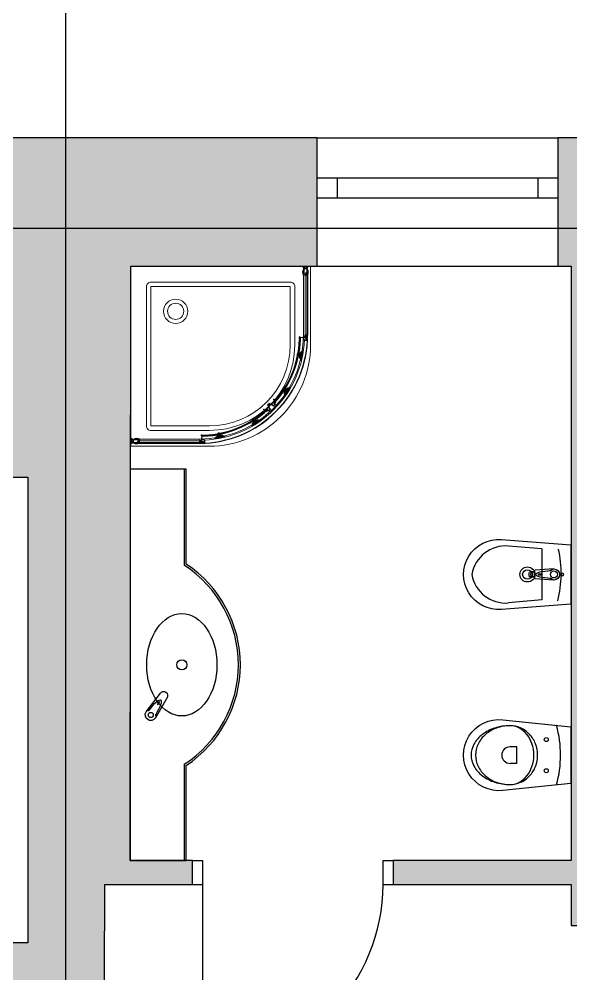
# Model space of a CAD drawing. Header units: millimetres. Extents: x 74752 to 193506, y -83124 to -13126.
# Drawn here: x 86080 to 88831, y -65402 to -60645 of the extents above; entities that cross this region are included whole.
import ezdxf

# ---------------------------------------------------------------- set-up
doc = ezdxf.new("R2010")
doc.units = ezdxf.units.MM
doc.linetypes.add('CENTER2', pattern=[1.125, 0.75, -0.125, 0.125, -0.125])
for name, color, linetype in [('axis', 40, 'CENTER2'), ('door_dwgmodels.com', 250, 'Continuous'), ('hatches', 8, 'Continuous'), ('sanitary', 144, 'Continuous'), ('wall', 5, 'Continuous'), ('Windows', 4, 'Continuous')]:
    doc.layers.add(name, color=color, linetype=linetype)

# ---------------------------------------------------------------- blocks, each defined once
blk = doc.blocks.new('*U30')
at = {"color": 0, "linetype": 'ByBlock', "ltscale": 10}
blk.add_lwpolyline([(-50, 0), (-50, 900, 0.414214), (-950, 0)], format="xyb", dxfattribs=at)
at = {"color": 0}
for points in [[(-1000, 0), (-950, 0), (-950, -120.6), (-1000, -120.6)], [(-50, 0), (0, 0), (0, -120.6), (-50, -120.6)]]:
    blk.add_lwpolyline(points, close=True, dxfattribs=at)
blk = doc.blocks.new('mixer4bidet(plan)')
at = {"color": 0}
for p, q in [((-27.5, 2.5), (-35.3, 2.5)), ((0, 27.5), (94.5, 21.4)), ((97.3, 18.4), (97.3, -18.4)), ((97.3, 11), (103.6, 11)), ((103.6, 13), (112.5, 13)), ((113.4, 12), (121.4, 12)), ((-27.5, -2.5), (-35.3, -2.5)), ((0, -27.5), (94.5, -21.4)), ((97.3, -11), (103.6, -11)), ((103.6, -13), (112.5, -13)), ((113.4, -12), (121.4, -12))]:
    blk.add_line(p, q, dxfattribs=at)
blk.add_circle((-41.7, 0), 6.91, dxfattribs=at)
for centre, radius, start, end in [((0, 0), 27.5, 45.2651, 314.7349), ((0, 0), 24.5, 55.034, 65.9105), ((15.2, 21.7), 2, 235.034, 267.8471), ((94.3, 18.4), 3, 0, 86.3288), ((0, 0), 24.5, 294.0895, 304.966), ((15.2, -21.7), 2, 92.1529, 124.966), ((94.3, -18.4), 3, 273.6712, 0)]:
    blk.add_arc(centre, radius, start, end, dxfattribs=at)
for centre, major_axis, ratio, start_param, end_param in [((0, 0), (90.3, 0), 0.221476, 4.880525, 7.685846), ((103.6, 0), (0, 13), 0.174484, 2.579523, 6.845255), ((103.6, 0), (0, -11), 0.174139, 0, 3.141593), ((112.5, 0), (0, 13), 0.174484, 3.141593, 6.283185), ((121.4, 0), (0, 12), 0.174139, 3.141593, 6.283185)]:
    blk.add_ellipse(centre, major_axis=major_axis, ratio=ratio, start_param=start_param, end_param=end_param, dxfattribs=at)
blk.add_ellipse((70.3, 0), major_axis=(-10, 0), ratio=0.2, dxfattribs=at)
blk = doc.blocks.new('bide')
at = {"color": 0}
for p, q in [((-127, -145.4), (-141.7, -311)), ((-127, -145.4), (127, -145.4)), ((127, -145.4), (141.7, -311))]:
    blk.add_line(p, q, dxfattribs=at)
for points in [[(-148.2, 0), (148.2, 0), (174.5, -346.3, -1.078725), (-174.5, -346.3), (-148.2, 0)], [(-126.7, -62.8, -0.110662), (130.6, -66)]]:
    blk.add_lwpolyline(points, format="xyb", dxfattribs=at)
for centre, radius in [((0, -84.2), 17.5), ((0, -216.3), 37.4), ((0, -216.3), 23.9)]:
    blk.add_circle(centre, radius, dxfattribs=at)
for centre, start, end in [((30.1, -324.4), 175.5479, 259.9546), ((-30.1, -324.4), 280.0454, 4.4521)]:
    blk.add_arc(centre, 172.3, start, end, dxfattribs=at)
at = {"color": 0, "xscale": -1, "rotation": 90}
blk.add_blockref('mixer4bidet(plan)', (0, -84.2), dxfattribs=at)
blk = doc.blocks.new('v1')
at = {"color": 0}
for p, q in [((41.2, -270), (-41.2, -270)), ((-41.2, -270), (-41.2, -303.2)), ((41.2, -270), (41.2, -303.2))]:
    blk.add_line(p, q, dxfattribs=at)
blk.add_lwpolyline([(-141.2, 0), (141.2, 0), (176.5, -339.1, -1.109549), (-176.5, -339.1), (-141.2, 0)], format="xyb", dxfattribs=at)
for centre in [(-77.5, -122.6), (77.5, -122.6)]:
    blk.add_circle(centre, 9.95, dxfattribs=at)
for centre, radius, start, end in [((0, -614.9), 563.7, 74.7124, 105.2876), ((-3.5, -312.6), 146.3, 111.2448, 133.1854), ((-3.5, -312.6), 146.3, 111.2448, 133.1854), ((0, -365), 180.5, 90, 108.5391), ((0, -321.5), 155.9, 90, 111.2448), ((0, -321.5), 155.9, 90, 111.2448), ((0, -321.5), 155.9, 68.7552, 90), ((0, -321.5), 155.9, 68.7552, 90), ((0, -365), 180.5, 71.4609, 90), ((3.5, -312.6), 146.3, 46.8146, 68.7552), ((3.5, -312.6), 146.3, 46.8146, 68.7552), ((-25.7, -315.4), 123.7, 128.9942, 152.905), ((-8.9, -306.8), 138.4, 133.1854, 156.1873), ((-8.9, -306.8), 138.4, 133.1854, 156.1873), ((-10.2, -334.7), 148.5, 108.5391, 128.9942), ((10.2, -334.7), 148.5, 51.0058, 71.4609), ((8.9, -306.8), 138.4, 23.8127, 46.8146), ((8.9, -306.8), 138.4, 23.8127, 46.8146), ((25.7, -315.4), 123.7, 27.095, 51.0058), ((-17.2, -303.1), 129.3, 156.1873, 180), ((-17.2, -303.1), 129.3, 156.1873, 180), ((-49.8, -303.1), 96.8, 152.905, 180), ((17.2, -303.1), 129.3, 0, 23.8127), ((17.2, -303.1), 129.3, 0, 23.8127), ((49.8, -303.1), 96.8, 0, 27.095), ((109.3, -303.1), 255.8, 180, 197.3785), ((55.2, -303.1), 201.8, 180, 199.4203), ((55.2, -303.1), 201.8, 180, 199.4203), ((0, -303.2), 41.2, 180, 0), ((-109.3, -303.1), 255.8, 342.6215, 0), ((-55.2, -303.1), 201.8, 340.5797, 0), ((-55.2, -303.1), 201.8, 340.5797, 0), ((28.2, -312.7), 173.1, 199.4203, 220.4025), ((28.2, -312.7), 173.1, 199.4203, 220.4025), ((55.7, -319.9), 199.6, 197.3785, 217.0738), ((-28.2, -312.7), 173.1, 319.5975, 340.5797), ((-28.2, -312.7), 173.1, 319.5975, 340.5797), ((-55.7, -319.9), 199.6, 322.9262, 342.6215), ((11, -327.3), 150.5, 220.4025, 244.0498), ((11, -327.3), 150.5, 220.4025, 244.0498), ((-11, -327.3), 150.5, 295.9502, 319.5975), ((-11, -327.3), 150.5, 295.9502, 319.5975), ((21.6, -345.6), 157, 217.0738, 241.268), ((0, -349.9), 125.4, 244.0498, 270), ((0, -349.9), 125.4, 244.0498, 270), ((0, -349.9), 125.4, 270, 295.9502), ((0, -349.9), 125.4, 270, 295.9502), ((-21.6, -345.6), 157, 298.732, 322.9262), ((0, -385.1), 112, 241.268, 270), ((0, -385.1), 112, 270, 298.732)]:
    blk.add_arc(centre, radius, start, end, dxfattribs=at)
blk = doc.blocks.new('SSS')
for p, q in [((-1.4, 2.1), (0, 9.2)), ((9.7, -2), (0, 0)), ((11.9, 8.6), (2.2, 10.6)), ((8.1, 3.8), (13.4, 2.8)), ((10.2, 0.7), (11.3, 5.9)), ((15.6, 16.7), (11.9, 8.6)), ((23.1, 18.7), (20.6, 19.2)), ((9.7, -2), (10, -10.9)), ((13.5, -15.2), (16.4, -15.8))]:
    blk.add_line(p, q)
blk.add_lwpolyline([(21.8, 10.7), (19.7, 11.1, 0.414214), (17.6, 9.7), (14.5, -5.3, 0.414214), (15.9, -7.4), (18.1, -7.9)], format="xyb")
for points in [[(21.2, 3.5), (24.7, 2.9), (25.2, 3.3), (28.6, 24.6), (28.3, 25.1), (24.7, 25.7), (24.2, 25.3), (20.8, 4)], [(15.2, -23.8), (18.7, -24.6), (19.2, -24.2), (23.8, -3.1), (23.4, -2.6), (19.9, -1.8), (19.4, -2.2), (14.8, -23.3)]]:
    blk.add_lwpolyline(points, close=True)
blk.add_circle((10.8, 3.3), 3.6)
for centre, radius, start, end in [((0.4, 1.8), 1.8, 168.3985, 258.3985), ((1.8, 8.8), 1.8, 78.3985, 168.3985), ((10.8, 3.3), 5.4, 78.3985, 258.3985), ((19.7, 14.8), 4.5, 78.3985, 155.158), ((14.5, -10.8), 4.5, 181.639, 258.3985)]:
    blk.add_arc(centre, radius, start, end)
blk = doc.blocks.new('Kolo STANDARD PLUS 80')
at = {"color": 0}
for p, q in [((3.7, 783.4), (-0.1, 779.5)), ((-0.1, 779.5), (0.4, 779)), ((3.7, 770.2), (-0.1, 766.4)), ((-0.1, 766.4), (0.4, 765.8)), ((1, 790), (0, 788.8)), ((0, 788.8), (3.7, 785)), ((1, 776.8), (0, 775.6)), ((0, 775.6), (3.7, 771.8)), ((0.4, 779), (1.1, 778.2)), ((0.4, 779), (0.4, 779)), ((0.4, 765.8), (1.1, 765)), ((0.4, 765.8), (0.4, 765.8)), ((4.5, 786.6), (1, 790)), ((4.5, 773.4), (1, 776.8)), ((1.1, 778.2), (4.6, 781.6)), ((1.1, 765), (4.6, 768.4)), ((3.7, 785), (3.7, 783.4)), ((3.7, 771.8), (3.7, 770.2)), ((9.8, 786.6), (4.5, 786.6)), ((9.8, 773.4), (4.5, 773.4)), ((4.6, 781.6), (9.8, 781.6)), ((4.6, 768.4), (9.8, 768.4)), ((5.8, 783.4), (5.8, 785)), ((5.8, 785), (9.8, 785)), ((9.8, 783.4), (5.8, 783.4)), ((5.8, 770.2), (5.8, 771.8)), ((5.8, 771.8), (9.8, 771.8)), ((9.8, 770.2), (5.8, 770.2)), ((9.8, 785), (9.8, 786.6)), ((9.8, 781.6), (9.8, 783.4)), ((9.8, 771.8), (9.8, 773.4)), ((9.8, 768.4), (9.8, 770.2)), ((19, 786.6), (17.3, 786.6)), ((19, 768.6), (17.3, 768.6)), ((20, 785.3), (20, 785.6)), ((20, 784.7), (20, 784.7)), ((20, 769.9), (20, 769.6)), ((39, 787), (306.7, 787)), ((309.7, 783), (306.7, 783)), ((306.7, 783), (306.7, 775.6)), ((310, 781.9), (306.7, 781.9)), ((306.7, 777.6), (307.5, 777.6)), ((306.8, 774.4), (314.6, 774.4)), ((307.8, 777.3), (307.8, 775.8)), ((308.2, 775.4), (309.7, 775.4)), ((310, 775.8), (310, 778.1)), ((313, 782.9), (310.1, 781.9)), ((310.4, 778.4), (310.8, 778.4)), ((311.1, 778.1), (311.1, 775.8)), ((311.5, 775.4), (313.1, 775.4)), ((313.5, 775.8), (313.5, 782.6)), ((315.4, 773.2), (315.4, 769.3)), ((316, 768.7), (321.8, 768.7)), ((328.4, 775.3), (328.4, 783.2)), ((599.6, 640.2), (604.2, 645.1)), ((605.1, 635), (599.6, 640.2)), ((604.2, 645.1), (609.7, 639.8)), ((609.7, 639.8), (605.1, 635)), ((609.7, 616.5), (614.8, 621.9)), ((611.6, 614.8), (609.7, 616.5)), ((616.7, 620.2), (611.6, 614.8)), ((614.8, 621.9), (616.7, 620.2)), ((620.2, 616.7), (614.8, 611.6)), ((614.8, 611.6), (616.5, 609.7)), ((616.5, 609.7), (621.9, 614.8)), ((621.9, 614.8), (620.2, 616.7)), ((639.8, 609.7), (635, 605.1)), ((635, 605.1), (640.2, 599.6)), ((645.1, 604.2), (639.8, 609.7)), ((640.2, 599.6), (645.1, 604.2)), ((768.7, 316), (768.7, 321.8)), ((773.2, 315.4), (769.3, 315.4)), ((774.4, 306.8), (774.4, 314.6)), ((775.3, 328.4), (783.2, 328.4)), ((775.4, 311.5), (775.4, 313.1)), ((775.4, 308.2), (775.4, 309.7)), ((783, 306.7), (775.6, 306.7)), ((775.8, 313.5), (782.6, 313.5)), ((778.1, 311.1), (775.8, 311.1)), ((775.8, 310), (778.1, 310)), ((777.3, 307.8), (775.8, 307.8)), ((777.6, 306.7), (777.6, 307.5)), ((778.4, 310.4), (778.4, 310.8)), ((782.9, 313), (781.9, 310.1)), ((781.9, 310), (781.9, 306.7)), ((783, 309.7), (783, 306.7)), ((787, 39), (787, 306.7)), ((765, 1.1), (768.4, 4.6)), ((765.8, 0.4), (765, 1.1)), ((766.4, -0.1), (765.8, 0.4)), ((765.8, 0.4), (765.8, 0.4)), ((770.2, 3.7), (766.4, -0.1)), ((768.4, 4.6), (768.4, 9.8)), ((768.4, 9.8), (770.2, 9.8)), ((768.6, 19), (768.6, 17.3)), ((769.9, 20), (769.6, 20)), ((770.2, 9.8), (770.2, 5.8)), ((770.2, 5.8), (771.8, 5.8)), ((771.8, 3.7), (770.2, 3.7)), ((771.8, 5.8), (771.8, 9.8)), ((771.8, 9.8), (773.4, 9.8)), ((775.6, 0), (771.8, 3.7)), ((773.4, 9.8), (773.4, 4.5)), ((773.4, 4.5), (776.8, 1)), ((776.8, 1), (775.6, 0)), ((778.2, 1.1), (781.6, 4.6)), ((779, 0.4), (778.2, 1.1)), ((779.5, -0.1), (779, 0.4)), ((779, 0.4), (779, 0.4)), ((783.4, 3.7), (779.5, -0.1)), ((781.6, 4.6), (781.6, 9.8)), ((781.6, 9.8), (783.4, 9.8)), ((783.4, 9.8), (783.4, 5.8)), ((783.4, 5.8), (785, 5.8)), ((785, 3.7), (783.4, 3.7)), ((785, 5.8), (785, 9.8)), ((785, 9.8), (786.6, 9.8)), ((788.8, 0), (785, 3.7)), ((785.3, 20), (785.6, 20)), ((786.6, 19), (786.6, 17.3)), ((786.6, 9.8), (786.6, 4.5)), ((786.6, 4.5), (790, 1)), ((790, 1), (788.8, 0))]:
    blk.add_line(p, q, dxfattribs=at)
at = {"color": 0, "lineweight": 0}
for p, q in [((0, 790), (1, 790)), ((1, 790), (4.5, 786.6)), ((4.5, 786.6), (9.8, 786.6)), ((10.3, 771.6), (6.2, 771.6)), ((6.2, 771.6), (6.2, 770.5)), ((6.2, 770.5), (6.6, 770.5)), ((33.8, 784.7), (6.3, 784.7)), ((6.3, 784.7), (6.3, 783.7)), ((6.3, 783.7), (10.3, 783.7)), ((6.6, 770.5), (33.8, 770.5)), ((6.6, 770.5), (6.6, 770.5)), ((9.8, 786.6), (9.8, 784.7)), ((9.8, 784.7), (11.9, 784.7)), ((10.3, 783.7), (10.3, 771.6)), ((11.7, 771.6), (11.7, 783.5)), ((11.7, 783.5), (33.8, 783.5)), ((33.8, 771.6), (11.7, 771.6)), ((11.9, 786), (12.2, 786.7)), ((11.9, 785.3), (11.9, 786)), ((20, 785.3), (11.9, 785.3)), ((11.9, 784.7), (11.9, 785.3)), ((11.9, 769.9), (20, 769.9)), ((12.2, 786.7), (25.1, 790.3)), ((25.1, 790.3), (38.3, 788.2)), ((29.5, 778.8), (29.5, 781.4)), ((30.5, 778.9), (30.5, 781.3)), ((39, 781.8), (31, 781.8)), ((35, 778.4), (31, 778.4)), ((31.1, 783), (37, 783)), ((33.6, 777.2), (31.1, 777.2)), ((33.8, 783.5), (33.8, 784.7)), ((33.8, 770.5), (33.8, 771.6)), ((35, 778.4), (35, 777.6)), ((37.1, 775.6), (35, 775.6)), ((35.8, 776.8), (37.4, 776.8)), ((37.7, 787), (37.7, 783.8)), ((37.7, 768.2), (37.7, 774.6)), ((37.9, 777.7), (37.9, 777.3)), ((37.9, 777.7), (39, 777.7)), ((38.3, 788.2), (38.9, 787.8)), ((38.9, 787.8), (39, 787)), ((39, 787.1), (39, 768.3)), ((39, 787), (306.7, 787)), ((39, 783), (306.7, 783)), ((39, 775.6), (306.7, 775.6)), ((39, 768.6), (306.7, 768.6)), ((39, 768.1), (39, 768.3)), ((314.5, 776), (314.5, 782.9)), ((314.5, 772.6), (314.7, 773)), ((315.2, 766.1), (314.5, 772.6)), ((314.7, 773), (315.4, 773.1)), ((316, 759.2), (315.2, 766.1)), ((315.3, 764.9), (316.4, 765)), ((316, 768.7), (317.3, 755.5)), ((316.6, 773.2), (316.6, 769.8)), ((316.6, 769.8), (321.8, 769.8)), ((318.6, 784), (318.6, 782.6)), ((319.7, 782.4), (319.7, 784.1)), ((327.3, 775.3), (327.3, 783.2)), ((350, 730), (90, 730)), ((316.8, 751), (316, 759.2)), ((327.5, 751.6), (316.5, 749.3)), ((317.3, 755.5), (325.4, 755.2)), ((317.6, 749.5), (318.4, 750.6)), ((325.3, 754.2), (317.7, 754.2)), ((317.7, 754.2), (318, 750.6)), ((318, 750.6), (327.1, 752.7)), ((325.4, 755.2), (325.3, 754.2)), ((327.1, 752.7), (327.5, 751.6)), ((70, 90), (70, 710)), ((90, 90), (90, 710)), ((350, 710), (90, 710)), ((601.1, 640.2), (601.5, 640.6)), ((604, 637.5), (601.1, 640.2)), ((604.4, 643.6), (603.9, 643.1)), ((605.6, 636.9), (604, 637.5)), ((607.3, 640.9), (604.4, 643.6)), ((605.2, 635.1), (612.2, 642.4)), ((606.2, 634), (613.3, 641.5)), ((607.6, 639.8), (607.3, 640.9)), ((614, 641.5), (620.3, 635.6)), ((615.1, 642.5), (621.2, 636.7)), ((611.3, 626.4), (605.3, 632.1)), ((612.4, 627.3), (606.2, 633.3)), ((614, 622.7), (608.7, 616.7)), ((608.7, 615.5), (610.1, 614.3)), ((612.3, 625.9), (611.8, 625.3)), ((611.8, 625.3), (611.8, 624.8)), ((611.8, 624.8), (614, 622.7)), ((613.9, 613.9), (612.2, 615.4)), ((612.8, 614.9), (612.3, 614.3)), ((620.3, 634.9), (613.1, 627.3)), ((616, 618.4), (613.4, 615.5)), ((614.5, 614.5), (613.4, 615.5)), ((613.7, 624.5), (617.1, 621.5)), ((613.9, 613.9), (615.4, 612.2)), ((621.2, 633.8), (614.3, 626.5)), ((614.9, 612.8), (614.3, 612.3)), ((615.5, 608.7), (614.3, 610.1)), ((614.5, 614.5), (615.5, 613.4)), ((618.4, 616), (615.5, 613.4)), ((616, 618.4), (617.2, 617.2)), ((616.1, 619.6), (617.9, 617.9)), ((622.7, 614), (616.7, 608.7)), ((618.4, 616), (617.2, 617.2)), ((619.6, 616.1), (617.9, 617.9)), ((624.5, 613.7), (621.5, 617.1)), ((624.8, 611.8), (622.7, 614)), ((625.3, 611.8), (624.8, 611.8)), ((625.9, 612.3), (625.3, 611.8)), ((626.4, 611.3), (632.1, 605.3)), ((633.8, 621.2), (626.5, 614.3)), ((634.9, 620.3), (627.3, 613.1)), ((627.3, 612.4), (633.3, 606.2)), ((634, 606.2), (641.5, 613.3)), ((635.1, 605.2), (642.4, 612.2)), ((641.5, 614), (635.6, 620.3)), ((642.5, 615.1), (636.7, 621.2)), ((636.9, 605.6), (637.5, 604)), ((637.5, 604), (640.2, 601.1)), ((639.8, 607.6), (640.9, 607.3)), ((640.2, 601.1), (640.6, 601.5)), ((640.9, 607.3), (643.6, 604.4)), ((643.6, 604.4), (643.1, 603.9)), ((710, 350), (710, 89.9)), ((730, 350), (730, 90)), ((751.6, 327.5), (749.3, 316.5)), ((749.5, 317.6), (750.6, 318.4)), ((750.6, 318), (752.7, 327.1)), ((754.2, 317.7), (750.6, 318)), ((751, 316.8), (759.2, 316)), ((752.7, 327.1), (751.6, 327.5)), ((755.2, 325.4), (754.2, 325.3)), ((754.2, 325.3), (754.2, 317.7)), ((755.5, 317.3), (755.2, 325.4)), ((768.7, 316), (755.5, 317.3)), ((759.2, 316), (766.1, 315.2)), ((764.9, 315.3), (765, 316.4)), ((766.1, 315.2), (772.6, 314.5)), ((768.6, 39), (768.6, 306.7)), ((769.8, 316.6), (769.8, 321.8)), ((773.2, 316.6), (769.8, 316.6)), ((772.6, 314.5), (773, 314.7)), ((773, 314.7), (773.1, 315.4)), ((775.3, 327.3), (783.2, 327.3)), ((775.6, 39), (775.6, 306.7)), ((776, 314.5), (782.9, 314.5)), ((782.4, 319.7), (784.1, 319.7)), ((784, 318.6), (782.6, 318.6)), ((783, 39), (783, 306.7)), ((787, 306.7), (787, 39)), ((710, 89.9), (90, 90)), ((710, 69.9), (90, 70)), ((770.2, 3.7), (766.4, -0.1)), ((768.2, 37.7), (774.6, 37.7)), ((787.1, 39), (768.3, 39)), ((768.4, 9.8), (770.5, 9.8)), ((769.9, 11.9), (769.9, 20)), ((771.8, 3.7), (770.2, 3.7)), ((770.5, 6.6), (770.5, 33.8)), ((770.5, 33.8), (771.6, 33.8)), ((770.5, 6.2), (770.5, 6.6)), ((771.6, 6.2), (770.5, 6.2)), ((771.6, 33.8), (771.6, 11.7)), ((771.6, 11.7), (783.5, 11.7)), ((783.7, 10.3), (771.6, 10.3)), ((771.6, 10.3), (771.6, 6.2)), ((771.6, 9.8), (773.4, 9.8)), ((775.6, 0), (771.8, 3.7)), ((773.4, 9.8), (773.4, 4.5)), ((781.6, 9.8), (773.4, 9.8)), ((773.4, 4.5), (776.8, 1)), ((775.6, 37.1), (775.6, 35)), ((776.8, 1), (775.6, 0)), ((776.8, 35.8), (776.8, 37.4)), ((777.2, 33.6), (777.2, 31.1)), ((777.7, 37.9), (777.3, 37.9)), ((778.4, 35), (777.6, 35)), ((777.7, 37.9), (777.7, 39)), ((778.2, 1.1), (781.6, 4.6)), ((779.5, -0.1), (778.2, 1.1)), ((778.4, 35), (778.4, 31)), ((778.8, 29.5), (781.4, 29.5)), ((778.9, 30.5), (781.3, 30.5)), ((783.4, 3.7), (779.5, -0.1)), ((781.6, 9.8), (783.7, 9.8)), ((781.6, 4.6), (781.6, 9.8)), ((781.8, 39), (781.8, 31)), ((783, 31.1), (783, 37)), ((783.4, 9.8), (783.4, 5.8)), ((783.7, 9.8), (783.4, 9.8)), ((783.4, 5.8), (785, 5.8)), ((785, 3.7), (783.4, 3.7)), ((783.5, 11.7), (783.5, 33.8)), ((783.5, 33.8), (784.7, 33.8)), ((783.7, 6.3), (783.7, 10.3)), ((783.7, 6.3), (783.7, 9.8)), ((784.7, 6.3), (783.7, 6.3)), ((784.7, 6.3), (783.7, 6.3)), ((787, 37.7), (783.8, 37.7)), ((784.7, 33.8), (784.7, 6.3)), ((784.7, 20), (784.7, 6.3)), ((785.3, 20), (784.7, 20)), ((785, 9.8), (786.6, 9.8)), ((785, 5.8), (785, 9.8)), ((788.8, 0), (785, 3.7)), ((785.3, 20), (785.3, 11.9)), ((785.3, 11.9), (785.3, 20)), ((786, 11.9), (785.3, 11.9)), ((786.7, 12.2), (786, 11.9)), ((786.6, 9.8), (786.6, 4.5)), ((786.6, 4.5), (790, 1)), ((790.3, 25.1), (786.7, 12.2)), ((787, 39), (787.8, 38.9)), ((787.8, 38.9), (788.2, 38.3)), ((788.2, 38.3), (790.3, 25.1)), ((790, 1), (788.8, 0))]:
    blk.add_line(p, q, dxfattribs=at)
blk.add_lwpolyline([(0, 0), (0, 800), (350, 800, -0.414214), (800, 350), (800, 0), (0, 0)], format="xyb", dxfattribs=at)
for centre, radius, start, end in [((90, 710), 20, 90, 180.0065), ((350, 350), 380, 0, 90), ((350, 350), 360, 0, 90), ((90, 90), 20, 179.9935, 270), ((710, 90), 20, 270, 0.0065)]:
    blk.add_arc(centre, radius, start, end, dxfattribs=at)
for centre, major_axis, start_param, end_param in [((13.2, 785.8), (0.945, 0.945), 1.533218, 2.730298), ((13.2, 769.4), (0.945, 0.945), 1.93168, 3.179171), ((26.9, 758.8), (-22.3, 22.3), -1.154774, -0.302152), ((26.9, 796.4), (-22.3, 22.3), 1.872948, 2.725571), ((26.9, 761.2), (-19.8, 19.8), -1.185675, -0.435284), ((26.9, 793.9), (19.8, 19.8), 3.576877, 4.327268), ((31.1, 781.4), (-1.12, 1.12), -0.785398, 0.785398), ((31.1, 778.8), (1.12, 1.12), 2.356194, 3.926991), ((31, 781.3), (-0.372, 0.372), -0.785398, 0.785398), ((31, 778.9), (0.372, 0.372), 2.356194, 3.926991), ((35.4, 777.3), (1.25, 1.25), 2.44543, 3.688035), ((35.8, 777.6), (0.558, 0.558), 2.356194, 3.926991), ((37, 783.8), (-0.558, 0.558), 2.356194, 3.926991), ((37.1, 774.9), (0.5, 0.5), 5.100511, 7.071069), ((37.4, 777.3), (-0.372, 0.372), 2.356194, 3.926991), ((37.9, 787.2), (-0.803, 0.803), 3.843893, 5.139016), ((37.9, 768), (0.803, 0.803), 4.285761, 5.580885), ((306.7, 306.7), (339.6, 339.6), 5.497787, 7.068583), ((306.7, 306.7), (-326.6, 326.6), 4.712389, 5.497787), ((315.1, 782.9), (-0.434, 0.434), -0.56911, 0.785398), ((315.1, 776), (0.434, 0.434), 2.356194, 3.600658), ((314.2, 773.2), (1.69, 1.69), 5.497787, 6.742251), ((321.8, 752.7), (22.2, 22.2), 0.88446, 1.001686), ((319.4, 780.1), (1.83, 1.83), 1.087097, 3.111625), ((318, 778.8), (-0.447, 0.447), 1.618242, 4.754679), ((319.2, 780.3), (-0.923, 0.923), 3.600616, 7.937006), ((319.3, 779.6), (0.828, 0.828), 3.220022, 4.593607), ((321.8, 752.7), (-22.2, 22.2), -0.944882, -0.7213), ((319.3, 779.9), (1.83, 1.83), 6.054132, 6.907509), ((321.3, 778.9), (0.876, 0.876), 1.49966, 2.854642), ((320.6, 778.6), (0.341, 0.341), 2.854642, 5.904896), ((321.3, 778.9), (-0.219, 0.219), -1.522805, 1.192507), ((321.5, 780.8), (0.298, 0.298), 4.877233, 7.095519), ((321.8, 779.4), (0.235, 0.235), 3.189584, 6.235194), ((322.7, 780.2), (-0.627, 0.627), 0.331786, 1.522805), ((321.8, 775.3), (3.85, 3.85), 3.926991, 5.497787), ((326.7, 783.2), (0.441, 0.441), 5.497787, 6.9091), ((306.7, 306.7), (330.4, 330.4), 0, 0.742027), ((316.3, 752.1), (1.99, 1.99), 1.914742, 4.005065), ((314.2, 753.1), (0.334, 0.334), 4.975055, 8.169267), ((316.6, 752.5), (-1.43, 1.43), 0.579996, 2.203041), ((316.3, 750.9), (0.316, 0.316), 3.825718, 5.803845), ((599.7, 627.8), (8.56, 8.56), 0.763636, 1.518914), ((599.7, 627.8), (7.85, 7.85), 0.658247, 1.518914), ((613.7, 641), (1.47, 1.47), 0.025583, 1.596379), ((613.7, 641.2), (0.367, 0.367), 0.025583, 1.596379), ((306.7, 306.7), (-330.4, 330.4), 3.970362, 4.712389), ((591.4, 635.9), (-0.61, 0.61), -1.004108, 4.041936), ((606.7, 633.6), (-1.47, 1.47), 0.025583, 1.596379), ((606.5, 633.6), (-0.367, 0.367), 0.025583, 1.596379), ((609.3, 616.1), (0.556, 0.556), 1.587947, 3.221055), ((611.2, 615.4), (1.1, 1.1), 3.167176, 4.737972), ((612.8, 627.9), (1.47, 1.47), 3.167176, 4.737972), ((612.8, 627.7), (-0.367, 0.367), 1.596379, 3.167176), ((614.5, 625.3), (0.761, 0.761), 1.596971, 3.191333), ((615.4, 611.2), (-1.1, 1.1), -0.025583, 1.545213), ((616.1, 609.3), (-0.556, 0.556), 1.491334, 3.124442), ((615.7, 620.6), (-1.16, 1.16), 2.902385, 4.498277), ((620.6, 615.7), (1.16, 1.16), 0.214112, 1.810004), ((619.9, 635.2), (0.367, 0.367), 4.737972, 6.308768), ((619.7, 635.2), (1.47, 1.47), 4.737972, 6.308768), ((625.3, 614.5), (0.761, 0.761), 3.091852, 4.686214), ((627.9, 612.8), (-1.47, 1.47), -0.025583, 1.545213), ((627.7, 612.8), (0.367, 0.367), 1.545213, 3.11601), ((633.6, 606.7), (1.47, 1.47), 3.11601, 4.686806), ((306.7, 306.7), (-326.6, 326.6), 3.926991, 4.712389), ((633.6, 606.5), (-0.367, 0.367), 1.545213, 3.11601), ((635.2, 619.7), (1.47, 1.47), 6.257602, 7.828399), ((635.2, 619.9), (-0.367, 0.367), 4.686806, 6.257602), ((627.8, 599.7), (7.85, 7.85), 4.764272, 5.624939), ((627.8, 599.7), (8.56, 8.56), 4.764272, 5.519549), ((641.2, 613.7), (0.367, 0.367), 4.686806, 6.257602), ((641, 613.7), (1.47, 1.47), 4.686806, 6.257602), ((635.9, 591.4), (0.61, 0.61), 0.670453, 5.716497), ((752.1, 316.3), (1.99, 1.99), 2.27812, 4.368444), ((750.9, 316.3), (0.316, 0.316), 0.47934, 2.457467), ((752.5, 316.6), (-1.43, 1.43), 0.938551, 2.561596), ((753.1, 314.2), (-0.334, 0.334), 2.826308, 6.02052), ((775.3, 321.8), (3.85, 3.85), 0.785398, 2.356194), ((773.2, 314.2), (-1.69, 1.69), 4.253323, 5.497787), ((776, 315.1), (-0.434, 0.434), 1.111731, 2.356194), ((778.6, 320.6), (0.341, 0.341), 0.378289, 3.428543), ((778.8, 318), (-0.447, 0.447), 4.670099, 7.806536), ((778.9, 321.3), (0.876, 0.876), 3.428543, 4.783526), ((779.6, 319.3), (0.828, 0.828), 1.689578, 3.063163), ((780.1, 319.4), (1.83, 1.83), 3.17156, 5.196088), ((778.9, 321.3), (-0.219, 0.219), 1.949085, 4.664397), ((779.4, 321.8), (0.235, 0.235), 0.047992, 3.093601), ((780.3, 319.2), (0.923, 0.923), 3.058568, 7.394959), ((780.2, 322.7), (0.627, 0.627), 3.189584, 4.380603), ((780.8, 321.5), (0.298, 0.298), 5.470852, 7.689138), ((779.9, 319.3), (1.83, 1.83), 5.658862, 6.512239), ((782.9, 315.1), (0.434, 0.434), 3.926991, 5.281499), ((783.2, 326.7), (0.441, 0.441), 5.657271, 7.068583), ((752.7, 321.8), (-22.2, 22.2), 3.710703, 3.827929), ((752.7, 321.8), (-22.2, 22.2), 3.862892, 4.086475), ((200, 199.9), (38.2, 38.2), 0.785398, 7.068583), ((200, 199.9), (25.5, 25.5), 0.785398, 7.068583), ((796.4, 26.9), (22.3, 22.3), 1.986818, 2.839441), ((793.9, 26.9), (19.8, 19.8), 1.955917, 2.706309), ((768, 37.9), (-0.803, 0.803), -0.868496, 0.426627), ((769.4, 13.2), (-0.945, 0.945), 1.533218, 2.780709), ((774.9, 37.1), (0.5, 0.5), 5.495302, 7.46586), ((777.3, 35.4), (1.25, 1.25), 2.59515, 3.837755), ((777.3, 37.4), (0.372, 0.372), 0.785398, 2.356194), ((777.6, 35.8), (-0.558, 0.558), 0.785398, 2.356194), ((778.8, 31.1), (-1.12, 1.12), 0.785398, 2.356194), ((778.9, 31), (0.372, 0.372), 2.356194, 3.926991), ((781.3, 31), (-0.372, 0.372), 2.356194, 3.926991), ((781.4, 31.1), (1.12, 1.12), 3.926991, 5.497787), ((783.8, 37), (-0.558, 0.558), -0.785398, 0.785398), ((785.8, 13.2), (0.945, 0.945), 3.552887, 4.749968), ((758.8, 26.9), (-22.3, 22.3), 3.443744, 4.296367), ((761.2, 26.9), (-19.8, 19.8), 3.576877, 4.327268), ((787.2, 37.9), (0.803, 0.803), 5.856558, 7.151681)]:
    blk.add_ellipse(centre, major_axis=major_axis, ratio=1, start_param=start_param, end_param=end_param, dxfattribs=at)
at = {"color": 0}
for centre, major_axis, start_param, end_param in [((17.3, 787.1), (-0.302, 0.302), -0.785398, 2.356194), ((17.3, 768.1), (0.302, 0.302), 0.785398, 3.926991), ((19, 785.6), (-0.719, 0.719), 3.926991, 5.536998), ((19, 769.6), (0.719, 0.719), 3.88778, 5.497787), ((306.8, 775.1), (0.518, 0.518), 2.047557, 3.926991), ((306.6, 775.2), (0.344, 0.344), 0.419943, 2.047557), ((306.7, 306.7), (339.6, 339.6), 0, 0.785398), ((307.5, 777.3), (0.248, 0.248), 5.497787, 7.068583), ((308.2, 775.8), (-0.248, 0.248), 0.785398, 2.356194), ((321.8, 752.7), (23, 23), 0.625914, 1.16457), ((309.7, 775.8), (0.248, 0.248), 3.926991, 5.497787), ((310, 782.2), (-0.248, 0.248), 2.356194, 2.685618), ((310.4, 778.1), (0.248, 0.248), 0.785398, 2.356194), ((310.8, 778.1), (-0.248, 0.248), 3.926991, 5.497787), ((311.5, 775.8), (-0.248, 0.248), 0.785398, 2.356194), ((313.1, 782.6), (0.248, 0.248), 5.497787, 7.398007), ((313.1, 775.8), (0.248, 0.248), 3.926991, 5.497787), ((314.2, 773.2), (0.889, 0.889), 5.497787, 6.702362), ((316, 769.3), (0.434, 0.434), 2.356194, 3.926991), ((321.8, 775.3), (-4.65, 4.65), 2.356194, 3.926991), ((326.7, 783.2), (-1.24, 1.24), 3.926991, 5.338303), ((306.7, 306.7), (317.4, 317.4), 0.047326, 0.743816), ((306.7, 306.7), (314.9, 314.9), 0.047496, 0.738882), ((306.7, 306.7), (339.6, 339.6), 5.497787, 6.283185), ((306.7, 306.7), (-314.9, 314.9), 3.973507, 4.664893), ((306.7, 306.7), (317.4, 317.4), 5.539369, 6.235859), ((775.3, 321.8), (-4.65, 4.65), -0.785398, 0.785398), ((769.3, 316), (-0.434, 0.434), 0.785398, 2.356194), ((773.2, 314.2), (0.889, 0.889), 5.864009, 7.068583), ((775.1, 306.8), (0.518, 0.518), 2.356194, 4.235628), ((775.2, 306.6), (-0.344, 0.344), 2.664832, 4.292446), ((775.8, 313.1), (0.248, 0.248), 0.785398, 2.356194), ((775.8, 311.5), (-0.248, 0.248), 0.785398, 2.356194), ((775.8, 309.7), (-0.248, 0.248), -0.785398, 0.785398), ((775.8, 308.2), (-0.248, 0.248), 0.785398, 2.356194), ((777.3, 307.5), (0.248, 0.248), 5.497787, 7.068583), ((778.1, 310.8), (0.248, 0.248), 5.497787, 7.068583), ((778.1, 310.4), (0.248, 0.248), 3.926991, 5.497787), ((782.2, 310), (-0.248, 0.248), 0.455975, 0.785398), ((782.6, 313.1), (-0.248, 0.248), 3.597568, 5.497787), ((752.7, 321.8), (-23, 23), 3.547819, 4.086475), ((783.2, 326.7), (1.24, 1.24), 5.657271, 7.068583), ((768.1, 17.3), (-0.302, 0.302), 0.785398, 3.926991), ((769.6, 19), (0.719, 0.719), 0.785398, 2.395405), ((785.6, 19), (0.719, 0.719), 5.458576, 7.068583), ((787.1, 17.3), (-0.302, 0.302), 0.785398, 3.926991)]:
    blk.add_ellipse(centre, major_axis=major_axis, ratio=1, start_param=start_param, end_param=end_param, dxfattribs=at)
at = {"color": 0, "lineweight": 0, "zscale": 0.5008152169937079}
for p, xscale, yscale, rotation in [((397.1, 742.8), 0.8764266297366703, 0.8764266297366703, 90), ((551.5, 678.8), 0.8764266297351813, 0.8764266297351813, 68.36710436433192)]:
    blk.add_blockref('SSS', p, dxfattribs=dict(at, xscale=xscale, yscale=yscale, rotation=rotation))
at = {"color": 0, "lineweight": 0, "extrusion": (0, 0, -1), "zscale": -0.5008152169937079}
for p, xscale, yscale, rotation in [((-678.8, 551.5), 0.8764266297419449, 0.8764266297419449, 158.3671043645073), ((-742.8, 397.1), 0.8764266297366703, 0.8764266297366703, 180)]:
    blk.add_blockref('SSS', p, dxfattribs=dict(at, xscale=xscale, yscale=yscale, rotation=rotation))
blk = doc.blocks.new('mixer4ws(plan)')
at = {"color": 0}
for p, q in [((0, 27.5), (116.9, 20)), ((0, -27.5), (116.9, -20))]:
    blk.add_line(p, q, dxfattribs=at)
for centre, radius, start, end in [((0, 0), 27.5, 45.2651, 314.7349), ((0, 0), 24.5, 55.034, 65.9105), ((15.2, 21.7), 2, 235.034, 267.8471), ((116.9, 0), 20, 270, 90), ((0, 0), 24.5, 294.0895, 304.966), ((15.2, -21.7), 2, 92.1529, 124.966)]:
    blk.add_arc(centre, radius, start, end, dxfattribs=at)
blk.add_ellipse((0, 0), major_axis=(90.3, 0), ratio=0.221476, start_param=4.880525, end_param=7.685846, dxfattribs=at)
blk.add_ellipse((70.3, 0), major_axis=(-10, 0), ratio=0.2, dxfattribs=at)
blk = doc.blocks.new('vanity unit1050')
at = {"color": 0}
for p, q in [((-270, 495.7), (-270, 975)), ((-270, -975), (-270, -495.7))]:
    blk.add_line(p, q, dxfattribs=at)
blk.add_lwpolyline([(0, -975), (0, 975), (-280, 975), (-280, 501.1, 0.538816), (-280, -501.1), (-280, -975), (0, -975)], format="xyb", dxfattribs=at)
at = {"color": 0, "ltscale": 7}
blk.add_circle((-103.1, 250), 12.7, dxfattribs=at)
at = {"color": 0}
blk.add_circle((-258.1, 0), 25, dxfattribs=at)
blk.add_arc((50, 0), 590, 122.8453, 237.1547, dxfattribs=at)
blk.add_ellipse((-258.1, 0), major_axis=(0, -255), ratio=0.686274, start_param=3.141593, end_param=9.424778, dxfattribs=at)
at = {"color": 0, "extrusion": (0, 0, -1), "zscale": -1, "rotation": 303.6017384872103}
blk.add_blockref('mixer4ws(plan)', (103.1, 250), dxfattribs=at)
blk = doc.blocks.new('*U25')
at = {"color": 0}
for p, q in [((0, 0), (1200, 0)), ((100, 0), (100, -100)), ((1100, 0), (1100, -100)), ((0, -100), (1200, -100))]:
    blk.add_line(p, q, dxfattribs=at)

msp = doc.modelspace()

# ---------------------------------------------------------------- hatches: boundary and pattern name
at = {"layer": 'hatches', "true_color": 0x474847}
h = msp.add_hatch(color=59, dxfattribs=at)
h.paths.add_polyline_path([(82703.6, -65246.4), (82003.6, -65246.4), (82003.6, -64986.4), (81613.6, -64986.4), (81613.6, -64886.4), (81363.6, -64886.4), (81363.6, -66775.4), (80957.1, -67182), (81409.6, -67634.5), (82003.6, -67040.5), (82003.6, -65626.4), (82703.6, -65626.4)])
h.paths.add_polyline_path([(80250, -67889.1), (80702.5, -68341.6), (80503.6, -68540.5), (80503.6, -68786.8), (79863.6, -68786.8), (79863.6, -68275.4)])
h.paths.add_polyline_path([(79863.6, -69786.8), (80503.6, -69786.8), (80503.6, -70033.1), (80702.5, -70232), (80250, -70684.5), (79863.6, -70298.2)])
h.paths.add_polyline_path([(80957.1, -71391.6), (81409.6, -70939.1), (82003.6, -71533.1), (82003.6, -72716.8), (81363.6, -72716.8), (81363.6, -71798.2), (80957.1, -71391.6)])
h.paths.add_polyline_path([(83013.6, -75486.8), (81363.6, -75486.8), (81363.6, -73716.8), (82003.6, -73716.8), (82003.6, -74846.8), (83013.6, -74846.8)])
h.paths.add_polyline_path([(85113.6, -74846.8), (85113.6, -75486.8), (86763.6, -75486.8), (86763.6, -74646.8), (87963.6, -74646.8), (87963.6, -74006.8), (87023.6, -74006.8), (87023.6, -72426.8), (87713.6, -72426.8), (87713.6, -72046.8), (86503.6, -72046.8), (86503.6, -70136.8), (86123.6, -70136.8), (86123.6, -72426.8), (86643.6, -72426.8), (86643.6, -74006.8), (86123.6, -74006.8), (86123.6, -74846.8), (85113.6, -74846.8)])
h.paths.add_polyline_path([(87566.8, -61236.5), (85881.8, -61236.5), (85881.8, -62286.5), (85171.8, -62286.5), (85171.8, -62536.5), (85271.8, -62536.5), (85271.8, -62926.5), (86124.5, -62926.5), (86124.5, -65246.4), (83703.6, -65246.4), (83703.6, -65626.4), (86124.6, -65626.4), (86123.6, -68436.7), (86503.6, -68436.7), (86506.9, -66726.8), (86944.9, -66726.8), (86944.9, -66346.8), (86503.6, -66346.8), (86507.1, -64956.8), (86944.9, -64956.8), (86944.9, -64836.8), (86633.6, -64836.8), (86637.1, -61876.5), (87566.8, -61876.5)])
h.paths.add_polyline_path([(90463.6, -61236.5), (88766.8, -61236.5), (88766.8, -61876.5), (88832.3, -61876.5), (88832.3, -64836.8), (87944.9, -64836.8), (87944.9, -64956.8), (88832.3, -64956.8), (88832.3, -65160.9), (88952.3, -65160.9), (88952.3, -61876.5), (90463.6, -61876.5)], flags=17)
h.paths.add_polyline_path([(94260.5, -61236.5), (92563.6, -61236.5), (92563.6, -61876.5), (93373.6, -61876.5), (93373.6, -62170.1), (93753.6, -62170.1), (93753.6, -61876.5), (94260.5, -61876.5)], flags=17)
h.paths.add_polyline_path([(101972.9, -60786.5), (96882.8, -60786.5), (96882.8, -61236.5), (95460.5, -61236.5), (95460.5, -61876.5), (96523.6, -61876.5), (96523.6, -63452), (96288.6, -63452), (96288.6, -65256.8), (93753.6, -65256.8), (93753.6, -63070.1), (93373.6, -63070.1), (93373.6, -66346.8), (88952.3, -66346.8), (88952.3, -66060.9), (88832.3, -66060.9), (88832.3, -66346.8), (87944.9, -66346.8), (87944.9, -66726.8), (93373.6, -66726.8), (93373.6, -70335.8), (93753.6, -70335.8), (93753.6, -68676.8), (94416.7, -68676.8), (94416.7, -68556.8), (93753.6, -68556.8), (93753.6, -67456.8), (96288.6, -67456.8), (96288.6, -68556.8), (95216.7, -68556.8), (95216.7, -68676.8), (96523.6, -68676.8), (96523.6, -68776.8), (96903.6, -68776.8), (96903.6, -67966.5), (97163.9, -67966.5), (97163.9, -67456.5), (96903.6, -67456.5), (96903.6, -65666.5), (97163.9, -65666.5), (97163.9, -65156.5), (96903.6, -65156.5), (96903.6, -63366.2), (97163.9, -63366.2), (97163.9, -62926.5), (102923.7, -62926.5), (102923.7, -62286.5), (97182.8, -62286.5), (97182.8, -61086.5), (101972.9, -61086.5)])
h.paths.add_polyline_path([(93753.6, -65456.8), (96523.6, -65456.8), (96523.6, -67256.8), (93753.6, -67256.8)], flags=16)
h.paths.add_polyline_path([(96523.6, -74886.8), (96523.6, -72426.8), (96263.6, -72426.8), (96263.6, -72166.8), (94563.6, -72166.8), (94563.6, -72426.8), (92563.6, -72426.8), (92563.6, -72046.8), (93373.6, -72046.8), (93373.6, -71235.8), (93753.6, -71235.8), (93753.6, -72046.8), (96523.6, -72046.8), (96523.6, -69676.8), (96903.6, -69676.8), (96903.6, -70196.5), (97163.9, -70196.5), (98743.5, -70192.1), (98743.3, -70836.5), (97163.6, -70836.5), (97163.6, -74886.8)])
h.paths.add_polyline_path([(101243.5, -70192.1), (103076.7, -70196.5), (103224.3, -70333.9), (102872, -70714.4), (102908.7, -70748.4), (102830.9, -70836.5), (101243.5, -70836.5), (101243.5, -70196.5)])
h.paths.add_polyline_path([(104316.8, -71147.4), (104557.9, -71289.8), (104293.9, -71736.7), (104337, -71762.2), (104278.2, -71867.2), (103948.5, -71672.5), (104009.8, -71568.9), (104052.8, -71594.3), (104316.6, -71147.7)])
h.paths.add_polyline_path([(105797.5, -71854), (105634.3, -72346.5), (105586.8, -72330.8), (105549, -72444.9), (105909.7, -72564.5), (105947.5, -72450.4), (105900, -72434.6), (106063.4, -71941.9)])
h.paths.add_polyline_path([(109313.3, -72230.6), (109368.6, -72746.7), (109418.2, -72741.4), (109431.1, -72860.8), (109053.2, -72901.2), (109040.4, -72781.8), (109090.2, -72776.5), (109034.9, -72260.5), (109313.3, -72230.6)])
h.paths.add_polyline_path([(107394.4, -72230.6), (107339.1, -72746.7), (107289.5, -72741.4), (107276.6, -72860.8), (107654.5, -72901.2), (107667.3, -72781.8), (107617.5, -72776.5), (107672.8, -72260.5), (107394.4, -72230.6)])
h.paths.add_polyline_path([(110910.2, -71854), (111073.4, -72346.5), (111120.9, -72330.8), (111158.7, -72444.9), (110798, -72564.5), (110760.2, -72450.4), (110807.7, -72434.6), (110644.3, -71941.9)])
h.paths.add_polyline_path([(112390.9, -71147.4), (112149.8, -71289.8), (112413.8, -71736.7), (112370.7, -71762.2), (112429.5, -71867.2), (112759.2, -71672.5), (112697.9, -71568.9), (112654.9, -71594.3), (112391.1, -71147.7)])
h.paths.add_polyline_path([(115464.2, -70192.1), (113631, -70196.5), (113483.4, -70333.9), (113835.7, -70714.4), (113799, -70748.4), (113876.8, -70836.5), (115464.2, -70836.5), (115464.2, -70196.5)])
h.paths.add_polyline_path([(121049.1, -70196.5), (121813.7, -70196.5), (121813.7, -70316.5), (121698.7, -70316.5), (121698.7, -72226.8), (121763.7, -72226.8), (121763.7, -72486.8), (119544.1, -72486.8), (119544.5, -70836.9), (117964.2, -70832.1), (117964.2, -70192.1), (119293.8, -70192.1), (119293.8, -69756.8), (119554.1, -69756.8), (119554.1, -69426.8), (119753.1, -69426.8), (120184.1, -69426.8), (120184.1, -70196.5), (120249.1, -70196.5), (120249.1, -70316.5), (120184.1, -70316.5), (120184.1, -71846.8), (121578.7, -71846.8), (121578.7, -70946.8), (121388.7, -70946.8), (121388.7, -70316.5), (121049.1, -70316.5)])
h.paths.add_polyline_path([(125414.2, -70576.5), (125414.2, -70316.5), (125284.2, -70316.5), (125284.2, -70196.5), (126286.1, -70196.5), (126286.1, -69708.4), (126404.1, -69708.4), (126406.1, -70196.5), (127604.1, -70196.5), (127604.1, -68196.5), (126404.1, -68196.5), (126404.1, -68906.4), (126284.1, -68906.4), (126284.1, -68196.5), (123704.1, -68196.5), (123704.1, -67476.5), (122614.1, -67476.5), (122614.1, -68196.5), (122494.1, -68196.5), (122494.1, -67476.5), (122394.1, -67476.5), (122394.1, -67356.5), (123704.1, -67356.5), (123704.1, -63801.5), (124084.1, -63801.5), (124084.1, -64976.5), (124376.8, -64976.5), (124376.8, -65096.5), (124084.1, -65096.5), (124084.1, -68076.5), (127604.1, -68076.5), (127604.1, -65096.5), (125276.8, -65096.5), (125276.8, -64976.5), (127604.1, -64976.5), (127604.1, -61876.5), (126537.2, -61876.5), (126537.2, -61236.5), (128262.2, -61236.5), (128262.2, -69936.5), (129384.2, -69936.5), (129384.2, -74296.9), (125024.2, -74296.9), (125024.2, -72486.8), (122863.7, -72486.8), (122863.7, -72226.8), (122913.7, -72226.8), (122913.7, -71846.8), (123833.7, -71846.8), (123833.7, -70316.5), (122813.7, -70316.5), (122813.7, -70196.5), (124284.1, -70196.5), (124284.1, -70316.5), (124083.7, -70316.5), (124083.7, -71846.8), (125414.2, -71846.8), (125414.2, -71696.8), (125664.2, -71696.8), (125664.2, -73656.9), (128744.2, -73656.9), (128744.2, -70576.5)])
h.paths.add_polyline_path([(117801.1, -62286.5), (119525.9, -62286.5), (119525.9, -61236.5), (121250.9, -61236.5), (121250.9, -61876.5), (120184.1, -61876.5), (120184.1, -67356.5), (121494.1, -67356.5), (121494.1, -67476.5), (121394.1, -67476.5), (121394.1, -68196.5), (121274.1, -68196.5), (121274.1, -67476.5), (120184.1, -67476.5), (120184.1, -68526.8), (119554.1, -68526.8), (119554.1, -67956.5), (119293.8, -67956.5), (119293.8, -67456.5), (119554.1, -67456.5), (119554.1, -65666.5), (119293.8, -65666.5), (119293.8, -65156.5), (119554.1, -65156.5), (119554.1, -63366.2), (119303.8, -63366.2), (119303.8, -62926.5), (117801.1, -62926.5)])
h.paths.add_polyline_path([(122450.9, -61236.5), (125337.2, -61236.5), (125337.2, -61876.5), (124084.1, -61876.5), (124084.1, -62901.5), (123704.1, -62901.5), (123704.1, -61876.5), (122450.9, -61876.5)], flags=17)
h.paths.add_polyline_path([(89263.6, -74006.8), (89963.6, -74006.8), (89963.6, -72426.8), (89413.6, -72426.8), (89413.6, -72046.8), (90863.6, -72046.8), (90863.6, -72426.8), (90593.6, -72426.8), (90603.6, -79746.8), (91593.7, -79746.8), (91593.7, -80266.8), (91643.7, -80266.8), (91643.7, -80386.8), (89963.6, -80386.8), (89963.6, -74646.8), (89263.6, -74646.8)])
h.paths.add_polyline_path([(97163.6, -80386.8), (97163.6, -77286.8), (96523.6, -77286.8), (96523.6, -79746.8), (95533.6, -79746.8), (95533.6, -80266.8), (95483.6, -80266.8), (95483.6, -80386.8), (97164.6, -80386.8)])
h.paths.add_polyline_path([(82003.6, -62926.5), (82003.6, -62536.5), (82103.6, -62536.5), (82103.6, -62286.5), (81363.6, -62286.5), (81363.6, -62986.5), (81363.6, -63026.5), (81613.6, -63026.5), (81613.6, -62926.5)])
h.paths.add_polyline_path([(113785, -62286.5), (116901.1, -62286.5), (116901.1, -62926.5), (113785, -62926.5)])
h.paths.add_polyline_path([(109603.8, -62286.5), (111285, -62286.5), (111285, -62926.5), (109603.8, -62926.5)])
h.paths.add_polyline_path([(105423.7, -62286.5), (107103.8, -62286.5), (107103.8, -62926.5), (105423.7, -62926.5)])
h.paths.add_polyline_path([(86123.6, -76796.8), (86763.6, -76796.8), (86763.6, -77436.8), (86123.6, -77436.8), (86123.6, -76796.8)])

# ---------------------------------------------------------------- linework, layer by layer
at = {"layer": 'axis'}
for p, q in [((86313.6, -75964.1, -51547), (86313.6, -59794.7, -51547)), ((85639.7, -61686.5, -51547), (98516, -61686.5, -51547))]:
    msp.add_line(p, q, dxfattribs=at)
at = {"layer": 'wall', "color": 18, "true_color": 0x000000}
for p, q in [((87566.8, -61236.5, -51547), (88766.8, -61236.5, -51547)), ((87566.8, -61876.5, -51547), (88766.8, -61876.5, -51547))]:
    msp.add_line(p, q, dxfattribs=at)
at = {"layer": 'wall', "color": 5, "elevation": -51547}
msp.add_lwpolyline([(86503.6, -66346.8), (86507.1, -64956.8), (86944.9, -64956.8), (86944.9, -64836.8), (86633.6, -64836.8), (86637.1, -61876.5), (87566.8, -61876.5), (87566.8, -61236.5), (87566.8, -61236.5), (85881.8, -61236.5), (85881.8, -62286.5), (85171.8, -62286.5), (85171.8, -62536.5), (85271.8, -62536.5), (85271.8, -62926.5), (86124.5, -62926.5), (86124.5, -65246.4), (83703.6, -65246.4), (83703.6, -65626.4)], dxfattribs=at)
msp.add_lwpolyline([(90463.6, -61236.5), (88766.8, -61236.5), (88766.8, -61876.5), (88832.3, -61876.5), (88832.3, -64836.8), (87944.9, -64836.8), (87944.9, -64956.8), (88832.3, -64956.8), (88832.3, -65160.9), (88952.3, -65160.9), (88952.3, -61876.5), (90463.6, -61876.5), (90463.6, -61236.5)], close=True, dxfattribs=at)

# ---------------------------------------------------------------- block references
at = {"layer": 'door_dwgmodels.com', "rotation": 180}
msp.add_blockref('*U30', (86944.9, -64957.4, -51547), dxfattribs=at)
at = {"layer": 'sanitary', "xscale": 1.119999999995343, "yscale": 1.119999999995343, "rotation": 270}
msp.add_blockref('Kolo STANDARD PLUS 80', (86637.1, -61876.5, -51547), dxfattribs=at)
at = {"layer": 'sanitary'}
for name, p, rotation in [('vanity unit1050', (86633.6, -63861.8, -51547), 180), ('bide', (88831, -63411.8, -51547), 270), ('v1', (88831, -64311.8, -51547), 270)]:
    msp.add_blockref(name, p, dxfattribs=dict(at, rotation=rotation))
at = {"layer": 'Windows', "xscale": -1}
msp.add_blockref('*U25', (88766.8, -61436.5, -51547), dxfattribs=at)

doc.saveas('drawing.dxf')
